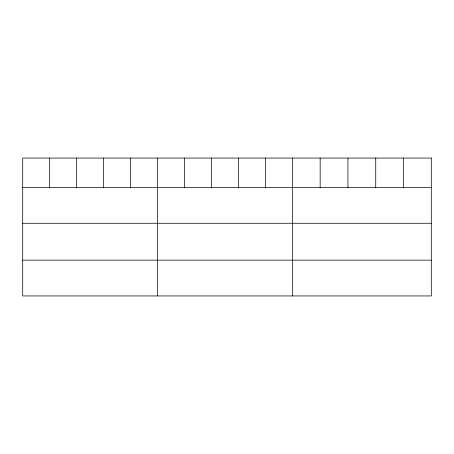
<?xml version="1.0" encoding="UTF-8"?>
<svg xmlns="http://www.w3.org/2000/svg" width="454" height="454" viewBox="0 0 454 454"><rect width="100%" height="100%" fill="white"/><g stroke="black" fill="none" stroke-linecap="round" stroke-linejoin="round"><path stroke-width="0.68" d="M22.7 187.485L431.3 187.485M22.7 223.277L431.3 223.277M22.7 260.148L431.3 260.148M403.515 158.06L403.515 187.485M375.73 158.06L375.73 187.485M347.946 158.06L347.946 187.485M320.161 158.06L320.161 187.485M292.376 158.06L292.376 295.94M265.408 158.06L265.408 187.485M238.441 158.06L238.441 187.485M211.473 158.06L211.473 187.485M184.506 158.06L184.506 187.485M157.538 158.06L157.538 295.94M130.57 158.06L130.57 187.485M103.603 158.06L103.603 187.485M76.635 158.06L76.635 187.485M49.668 158.06L49.668 187.485M431.3 158.06L22.7 158.06L22.7 295.94L431.3 295.94L431.3 158.06"/></g></svg>
